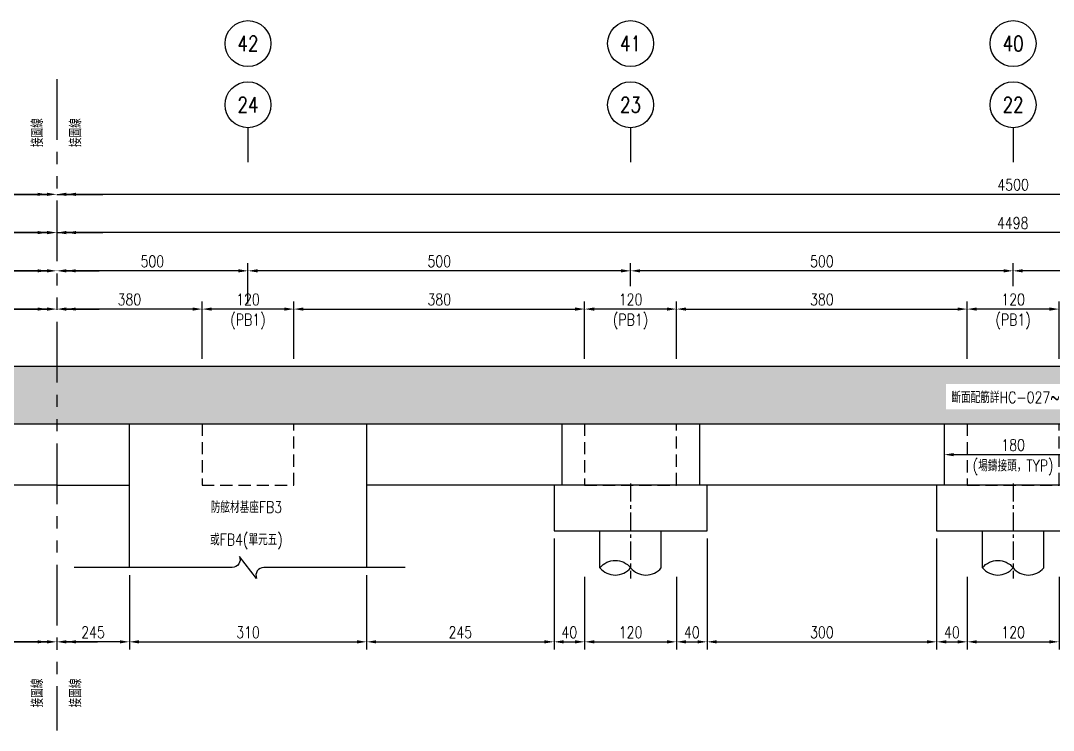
# Model space of a CAD drawing. Extents: x -791 to 13121, y -31587 to 2944.
# Drawn here: x 10227 to 11577, y -18135 to -17207 of the extents above; entities that cross this region are included whole.
import ezdxf
from ezdxf.enums import TextEntityAlignment as Align

# ---------------------------------------------------------------- set-up
doc = ezdxf.new("R2010")
doc.units = 0
doc.header["$LTSCALE"] = 0.05
for name, pattern in [('CENTER', [50.8, 31.75, -6.35, 6.35, -6.35]), ('DASHED', [19.05, 12.7, -6.35]), ('PHANTOM', [63.5, 31.75, -6.35, 6.35, -6.35, 6.35, -6.35])]:
    doc.linetypes.add(name, pattern=pattern)
doc.layers.get('Defpoints').update_dxf_attribs({"linetype": 'CONTINUOUS'})
for name, color, linetype in [('HB_0', 7, 'CONTINUOUS'), ('HB_DIM', 1, 'CONTINUOUS'), ('HB_SYMBOLS', 7, 'CONTINUOUS'), ('HB_TXT_CTEXT', 2, 'CONTINUOUS'), ('底圖', 7, 'CONTINUOUS')]:
    doc.layers.add(name, color=color, linetype=linetype)
doc.styles.get("Standard").update_dxf_attribs({"font": 'ROMANS.shx', "width": 0.8, "bigfont": 'lchinap.shx'})
doc.dimstyles.new('50cm', dxfattribs={"dimscale": 5, "dimtxt": 3, "dimasz": 2.5, "dimexe": 2, "dimexo": 2, "dimgap": 1, "dimtad": 1, "dimdsep": 46, "dimtxsty": 'Standard', "dimcen": 0, "dimclrt": 2, "dimadec": 0, "dimazin": 0, "dimtfac": 1, "dimtix": 1, "dimtmove": 2, "dimatfit": 3, "dimfxl": 0, "dimtolj": 1, "dimtzin": 0, "dimarcsym": 0})

# ---------------------------------------------------------------- blocks, each defined once
blk = doc.blocks.new('*D1717')
at = {"layer": 'Defpoints', "color": 0}
for p in [(690, 230), (310, 155), (690, 155)]:
    blk.add_point(p, dxfattribs=at)
at = {"layer": 'HB_DIM', "color": 0, "lineweight": -2}
for p, q in [((310, 165), (310, 240)), ((322.5, 230), (677.5, 230)), ((690, 165), (690, 240))]:
    blk.add_line(p, q, dxfattribs=at)
at = {"layer": 'HB_DIM', "color": 0}
for points in [[(322.5, 232.1), (322.5, 227.9), (310, 230)], [(677.5, 232.1), (677.5, 227.9), (690, 230)]]:
    blk.add_solid(points, dxfattribs=at)
at = {"layer": 'HB_DIM', "color": 2, "insert": (500, 242.5), "char_height": 15, "attachment_point": 5}
blk.add_mtext('\\A1;380', dxfattribs=at)
blk = doc.blocks.new('*D1718')
at = {"layer": 'Defpoints', "color": 0}
for p in [(1190, 230), (810, 155), (1190, 155)]:
    blk.add_point(p, dxfattribs=at)
at = {"layer": 'HB_DIM', "color": 0, "lineweight": -2}
for p, q in [((810, 165), (810, 240)), ((822.5, 230), (1177.5, 230)), ((1190, 165), (1190, 240))]:
    blk.add_line(p, q, dxfattribs=at)
at = {"layer": 'HB_DIM', "color": 0}
for points in [[(822.5, 232.1), (822.5, 227.9), (810, 230)], [(1177.5, 232.1), (1177.5, 227.9), (1190, 230)]]:
    blk.add_solid(points, dxfattribs=at)
at = {"layer": 'HB_DIM', "color": 2, "insert": (1000, 242.5), "char_height": 15, "attachment_point": 5}
blk.add_mtext('\\A1;380', dxfattribs=at)
blk = doc.blocks.new('預鑄樁帽2x2')
at = {"layer": 'HB_0'}
blk.add_lwpolyline([(-100, 0), (100, 0), (100, 60), (-100, 60)], close=True, dxfattribs=at)
blk = doc.blocks.new('gr_t')
at = {"layer": 'HB_SYMBOLS', "color": 4, "linetype": 'Continuous'}
blk.add_line((0, -6), (0, -15), dxfattribs=at)
blk.add_circle((0, 0), 6, dxfattribs=at)
at = {"layer": 'HB_SYMBOLS', "color": 4, "linetype": 'Continuous', "width": 0.8}
blk.add_attdef('A', text='', height=4.5, dxfattribs=at).set_placement((0, 0), align=Align.MIDDLE)
blk = doc.blocks.new('*D1680')
at = {"layer": 'Defpoints', "color": 0}
for p in [(850, -60), (1150, -60), (1150, -205)]:
    blk.add_point(p, dxfattribs=at)
at = {"layer": 'HB_DIM', "color": 0, "lineweight": -2}
for p, q in [((850, -70), (850, -215)), ((1150, -70), (1150, -215)), ((862.5, -205), (1137.5, -205))]:
    blk.add_line(p, q, dxfattribs=at)
at = {"layer": 'HB_DIM', "color": 0}
for points in [[(862.5, -202.9), (862.5, -207.1), (850, -205)], [(1137.5, -202.9), (1137.5, -207.1), (1150, -205)]]:
    blk.add_solid(points, dxfattribs=at)
at = {"layer": 'HB_DIM', "color": 2, "insert": (1000, -192.5), "char_height": 15, "attachment_point": 5}
blk.add_mtext('\\A1;300', dxfattribs=at)
blk = doc.blocks.new('*D1681')
at = {"layer": 'Defpoints', "color": 0}
for p in [(95, -157.8), (405, -157.8), (405, -205)]:
    blk.add_point(p, dxfattribs=at)
at = {"layer": 'HB_DIM', "color": 0, "lineweight": -2}
for p, q in [((95, -167.8), (95, -215)), ((405, -167.8), (405, -215)), ((107.5, -205), (392.5, -205))]:
    blk.add_line(p, q, dxfattribs=at)
at = {"layer": 'HB_DIM', "color": 0}
for points in [[(107.5, -202.9), (107.5, -207.1), (95, -205)], [(392.5, -202.9), (392.5, -207.1), (405, -205)]]:
    blk.add_solid(points, dxfattribs=at)
at = {"layer": 'HB_DIM', "color": 2, "insert": (250, -192.5), "char_height": 15, "attachment_point": 5}
blk.add_mtext('\\A1;310', dxfattribs=at)
blk = doc.blocks.new('*D1682')
at = {"layer": 'Defpoints', "color": 0}
for p in [(650, -60), (405, -107.8), (650, -205)]:
    blk.add_point(p, dxfattribs=at)
at = {"layer": 'HB_DIM', "color": 0, "lineweight": -2}
for p, q in [((650, -70), (650, -215)), ((405, -117.8), (405, -215)), ((417.5, -205), (637.5, -205))]:
    blk.add_line(p, q, dxfattribs=at)
at = {"layer": 'HB_DIM', "color": 0}
for points in [[(417.5, -202.9), (417.5, -207.1), (405, -205)], [(637.5, -202.9), (637.5, -207.1), (650, -205)]]:
    blk.add_solid(points, dxfattribs=at)
at = {"layer": 'HB_DIM', "color": 2, "insert": (527.5, -192.5), "char_height": 15, "attachment_point": 5}
blk.add_mtext('\\A1;245', dxfattribs=at)
blk = doc.blocks.new('*D1689')
at = {"layer": 'Defpoints', "color": 0}
for p in [(0, 230), (0, 230), (190, 155)]:
    blk.add_point(p, dxfattribs=at)
at = {"layer": 'HB_DIM', "color": 0, "lineweight": -2}
for p, q in [((177.5, 230), (12.5, 230)), ((190, 165), (190, 240))]:
    blk.add_line(p, q, dxfattribs=at)
at = {"layer": 'HB_DIM', "color": 0}
for points in [[(12.5, 232.1), (12.5, 227.9), (0, 230)], [(177.5, 232.1), (177.5, 227.9), (190, 230)]]:
    blk.add_solid(points, dxfattribs=at)
at = {"layer": 'HB_DIM', "color": 2, "insert": (95, 242.5), "char_height": 15, "attachment_point": 5}
blk.add_mtext('\\A1;380', dxfattribs=at)
blk = doc.blocks.new('*D1690')
at = {"layer": 'Defpoints', "color": 0}
for p in [(95, -107.8), (0, -205), (0, -205)]:
    blk.add_point(p, dxfattribs=at)
at = {"layer": 'HB_DIM', "color": 0, "lineweight": -2}
for p, q in [((95, -117.8), (95, -215)), ((82.5, -205), (12.5, -205))]:
    blk.add_line(p, q, dxfattribs=at)
at = {"layer": 'HB_DIM', "color": 0}
for points in [[(12.5, -202.9), (12.5, -207.1), (0, -205)], [(82.5, -202.9), (82.5, -207.1), (95, -205)]]:
    blk.add_solid(points, dxfattribs=at)
at = {"layer": 'HB_DIM', "color": 2, "insert": (47.5, -192.5), "char_height": 15, "attachment_point": 5}
blk.add_mtext('\\A1;245', dxfattribs=at)
blk = doc.blocks.new('*D1691')
at = {"layer": 'Defpoints', "color": 0}
for p in [(0, 380), (0, 380), (2500, 330.1)]:
    blk.add_point(p, dxfattribs=at)
at = {"layer": 'HB_DIM', "color": 0, "lineweight": -2}
for p, q in [((2487.5, 380), (12.5, 380)), ((2500, 340.1), (2500, 390))]:
    blk.add_line(p, q, dxfattribs=at)
at = {"layer": 'HB_DIM', "color": 0}
for points in [[(12.5, 382.1), (12.5, 377.9), (0, 380)], [(2487.5, 382.1), (2487.5, 377.9), (2500, 380)]]:
    blk.add_solid(points, dxfattribs=at)
at = {"layer": 'HB_DIM', "color": 2, "insert": (1250, 392.5), "char_height": 15, "attachment_point": 5}
blk.add_mtext('\\A1;4500', dxfattribs=at)
blk = doc.blocks.new('*D1692')
at = {"layer": 'Defpoints', "color": 0}
for p in [(0, 330), (0, 330), (2499, 280.1)]:
    blk.add_point(p, dxfattribs=at)
at = {"layer": 'HB_DIM', "color": 0, "lineweight": -2}
for p, q in [((2499, 290.1), (2499, 340)), ((2486.5, 330), (12.5, 330))]:
    blk.add_line(p, q, dxfattribs=at)
at = {"layer": 'HB_DIM', "color": 0}
for points in [[(12.5, 332.1), (12.5, 327.9), (0, 330)], [(2486.5, 332.1), (2486.5, 327.9), (2499, 330)]]:
    blk.add_solid(points, dxfattribs=at)
at = {"layer": 'HB_DIM', "color": 2, "insert": (1249.5, 342.5), "char_height": 15, "attachment_point": 5}
blk.add_mtext('\\A1;4498', dxfattribs=at)
blk = doc.blocks.new('*D1696')
at = {"layer": 'Defpoints', "color": 0}
for p in [(1160, 80), (1340, 80), (1340, 39.7)]:
    blk.add_point(p, dxfattribs=at)
at = {"layer": 'HB_DIM', "color": 0, "lineweight": -2}
for p, q in [((1160, 70), (1160, 29.7)), ((1340, 70), (1340, 29.7)), ((1172.5, 39.7), (1327.5, 39.7))]:
    blk.add_line(p, q, dxfattribs=at)
at = {"layer": 'HB_DIM', "color": 0}
for points in [[(1172.5, 41.8), (1172.5, 37.6), (1160, 39.7)], [(1327.5, 41.8), (1327.5, 37.6), (1340, 39.7)]]:
    blk.add_solid(points, dxfattribs=at)
at = {"layer": 'HB_DIM', "color": 2, "char_height": 15, "attachment_point": 5}
for s, insert in [('\\A1;180', (1250, 52.2)), ('\\A1;(場鑄接頭，TYP)', (1250, 22.8))]:
    blk.add_mtext(s, dxfattribs=dict(at, insert=insert))
blk = doc.blocks.new('*D1697')
at = {"layer": 'Defpoints', "color": 0}
for p in [(250, 280), (250, 250), (750, 250)]:
    blk.add_point(p, dxfattribs=at)
at = {"layer": 'HB_DIM', "color": 0, "lineweight": -2}
for p, q in [((250, 260), (250, 290)), ((750, 260), (750, 290)), ((737.5, 280), (262.5, 280))]:
    blk.add_line(p, q, dxfattribs=at)
at = {"layer": 'HB_DIM', "color": 0}
for points in [[(262.5, 282.1), (262.5, 277.9), (250, 280)], [(737.5, 282.1), (737.5, 277.9), (750, 280)]]:
    blk.add_solid(points, dxfattribs=at)
at = {"layer": 'HB_DIM', "color": 2, "insert": (500, 292.5), "char_height": 15, "attachment_point": 5}
blk.add_mtext('\\A1;500', dxfattribs=at)
blk = doc.blocks.new('*D1700')
at = {"layer": 'Defpoints', "color": 0}
for p in [(1250, 280), (1250, 250), (1750, 250)]:
    blk.add_point(p, dxfattribs=at)
at = {"layer": 'HB_DIM', "color": 0, "lineweight": -2}
for p, q in [((1250, 260), (1250, 290)), ((1750, 260), (1750, 290)), ((1737.5, 280), (1262.5, 280))]:
    blk.add_line(p, q, dxfattribs=at)
at = {"layer": 'HB_DIM', "color": 0}
for points in [[(1262.5, 282.1), (1262.5, 277.9), (1250, 280)], [(1737.5, 282.1), (1737.5, 277.9), (1750, 280)]]:
    blk.add_solid(points, dxfattribs=at)
at = {"layer": 'HB_DIM', "color": 2, "insert": (1500, 292.5), "char_height": 15, "attachment_point": 5}
blk.add_mtext('\\A1;500', dxfattribs=at)
blk = doc.blocks.new('*D1701')
at = {"layer": 'Defpoints', "color": 0}
for p in [(750, 280), (750, 250), (1250, 250)]:
    blk.add_point(p, dxfattribs=at)
at = {"layer": 'HB_DIM', "color": 0, "lineweight": -2}
for p, q in [((750, 260), (750, 290)), ((1250, 260), (1250, 290)), ((1237.5, 280), (762.5, 280))]:
    blk.add_line(p, q, dxfattribs=at)
at = {"layer": 'HB_DIM', "color": 0}
for points in [[(762.5, 282.1), (762.5, 277.9), (750, 280)], [(1237.5, 282.1), (1237.5, 277.9), (1250, 280)]]:
    blk.add_solid(points, dxfattribs=at)
at = {"layer": 'HB_DIM', "color": 2, "insert": (1000, 292.5), "char_height": 15, "attachment_point": 5}
blk.add_mtext('\\A1;500', dxfattribs=at)
blk = doc.blocks.new('*D1702')
at = {"layer": 'Defpoints', "color": 0}
for p in [(0, 280), (0, 280), (250, 227.5)]:
    blk.add_point(p, dxfattribs=at)
at = {"layer": 'HB_DIM', "color": 0, "lineweight": -2}
for p, q in [((250, 237.5), (250, 290)), ((237.5, 280), (12.5, 280))]:
    blk.add_line(p, q, dxfattribs=at)
at = {"layer": 'HB_DIM', "color": 0}
for points in [[(12.5, 282.1), (12.5, 277.9), (0, 280)], [(237.5, 282.1), (237.5, 277.9), (250, 280)]]:
    blk.add_solid(points, dxfattribs=at)
at = {"layer": 'HB_DIM', "color": 2, "insert": (125, 292.5), "char_height": 15, "attachment_point": 5}
blk.add_mtext('\\A1;500', dxfattribs=at)
blk = doc.blocks.new('80cm直樁')
at = {"layer": 'HB_0', "linetype": 'Continuous'}
for p, q in [((-40, -48.1), (-40, 0)), ((40, -48.1), (40, 0))]:
    blk.add_line(p, q, dxfattribs=at)
for points in [[(-40, -48.1, -0.48), (0, -48.1, 0.48), (40, -48.1, 0.48)], [(-40, -48.1, 0.48), (0, -48.1, 0.48)]]:
    blk.add_lwpolyline(points, format="xyb", dxfattribs=at)
at = {"layer": 'HB_DIM', "color": 1, "linetype": 'CENTER', "ltscale": 15}
blk.add_line((0, 62.2), (0, -62.2), dxfattribs=at)
blk = doc.blocks.new('gr_t2')
at = {"layer": 'HB_SYMBOLS', "color": 4, "linetype": 'Continuous'}
blk.add_circle((714.5, -11241), 30, dxfattribs=at)
at = {"layer": 'HB_SYMBOLS', "color": 4, "linetype": 'Continuous', "width": 0.8}
blk.add_attdef('A', text='', height=22.5, dxfattribs=at).set_placement((714.5, -11241), align=Align.MIDDLE)
blk = doc.blocks.new('*D1703')
at = {"layer": 'Defpoints', "color": 0}
for p in [(190, 230), (190, 155), (310, 155)]:
    blk.add_point(p, dxfattribs=at)
at = {"layer": 'HB_DIM', "color": 0, "lineweight": -2}
for p, q in [((190, 165), (190, 240)), ((297.5, 230), (202.5, 230)), ((310, 165), (310, 240))]:
    blk.add_line(p, q, dxfattribs=at)
at = {"layer": 'HB_DIM', "color": 0}
for points in [[(202.5, 232.1), (202.5, 227.9), (190, 230)], [(297.5, 232.1), (297.5, 227.9), (310, 230)]]:
    blk.add_solid(points, dxfattribs=at)
at = {"layer": 'HB_DIM', "color": 2, "char_height": 15, "attachment_point": 5}
for s, insert in [('\\A1;120', (250, 242.5)), ('\\A1;(PB1)', (250, 213.6))]:
    blk.add_mtext(s, dxfattribs=dict(at, insert=insert))
blk = doc.blocks.new('*D1704')
at = {"layer": 'Defpoints', "color": 0}
for p in [(690, 230), (690, 155), (810, 155)]:
    blk.add_point(p, dxfattribs=at)
at = {"layer": 'HB_DIM', "color": 0, "lineweight": -2}
for p, q in [((690, 165), (690, 240)), ((797.5, 230), (702.5, 230)), ((810, 165), (810, 240))]:
    blk.add_line(p, q, dxfattribs=at)
at = {"layer": 'HB_DIM', "color": 0}
for points in [[(702.5, 232.1), (702.5, 227.9), (690, 230)], [(797.5, 232.1), (797.5, 227.9), (810, 230)]]:
    blk.add_solid(points, dxfattribs=at)
at = {"layer": 'HB_DIM', "color": 2, "char_height": 15, "attachment_point": 5}
for s, insert in [('\\A1;120', (750, 242.5)), ('\\A1;(PB1)', (750, 213.6))]:
    blk.add_mtext(s, dxfattribs=dict(at, insert=insert))
blk = doc.blocks.new('*D1705')
at = {"layer": 'Defpoints', "color": 0}
for p in [(1190, 230), (1190, 155), (1310, 155)]:
    blk.add_point(p, dxfattribs=at)
at = {"layer": 'HB_DIM', "color": 0, "lineweight": -2}
for p, q in [((1190, 165), (1190, 240)), ((1297.5, 230), (1202.5, 230)), ((1310, 165), (1310, 240))]:
    blk.add_line(p, q, dxfattribs=at)
at = {"layer": 'HB_DIM', "color": 0}
for points in [[(1202.5, 232.1), (1202.5, 227.9), (1190, 230)], [(1297.5, 232.1), (1297.5, 227.9), (1310, 230)]]:
    blk.add_solid(points, dxfattribs=at)
at = {"layer": 'HB_DIM', "color": 2, "char_height": 15, "attachment_point": 5}
for s, insert in [('\\A1;120', (1250, 242.5)), ('\\A1;(PB1)', (1250, 213.6))]:
    blk.add_mtext(s, dxfattribs=dict(at, insert=insert))
blk = doc.blocks.new('*D1708')
at = {"layer": 'Defpoints', "color": 0}
for p in [(650, -60), (690, -110), (690, -205)]:
    blk.add_point(p, dxfattribs=at)
at = {"layer": 'HB_DIM', "color": 0, "lineweight": -2}
for p, q in [((650, -70), (650, -215)), ((690, -120), (690, -215)), ((662.5, -205), (677.5, -205))]:
    blk.add_line(p, q, dxfattribs=at)
at = {"layer": 'HB_DIM', "color": 0}
for points in [[(662.5, -202.9), (662.5, -207.1), (650, -205)], [(677.5, -202.9), (677.5, -207.1), (690, -205)]]:
    blk.add_solid(points, dxfattribs=at)
at = {"layer": 'HB_DIM', "color": 2, "insert": (670, -192.5), "char_height": 15, "attachment_point": 5}
blk.add_mtext('\\A1;40', dxfattribs=at)
blk = doc.blocks.new('*D1709')
at = {"layer": 'Defpoints', "color": 0}
for p in [(690, -110), (810, -110), (810, -205)]:
    blk.add_point(p, dxfattribs=at)
at = {"layer": 'HB_DIM', "color": 0, "lineweight": -2}
for p, q in [((690, -120), (690, -215)), ((810, -120), (810, -215)), ((702.5, -205), (797.5, -205))]:
    blk.add_line(p, q, dxfattribs=at)
at = {"layer": 'HB_DIM', "color": 0}
for points in [[(702.5, -202.9), (702.5, -207.1), (690, -205)], [(797.5, -202.9), (797.5, -207.1), (810, -205)]]:
    blk.add_solid(points, dxfattribs=at)
at = {"layer": 'HB_DIM', "color": 2, "insert": (750, -192.5), "char_height": 15, "attachment_point": 5}
blk.add_mtext('\\A1;120', dxfattribs=at)
blk = doc.blocks.new('*D1710')
at = {"layer": 'Defpoints', "color": 0}
for p in [(850, -60), (810, -110), (850, -205)]:
    blk.add_point(p, dxfattribs=at)
at = {"layer": 'HB_DIM', "color": 0, "lineweight": -2}
for p, q in [((850, -70), (850, -215)), ((810, -120), (810, -215)), ((822.5, -205), (837.5, -205))]:
    blk.add_line(p, q, dxfattribs=at)
at = {"layer": 'HB_DIM', "color": 0}
for points in [[(822.5, -202.9), (822.5, -207.1), (810, -205)], [(837.5, -202.9), (837.5, -207.1), (850, -205)]]:
    blk.add_solid(points, dxfattribs=at)
at = {"layer": 'HB_DIM', "color": 2, "insert": (830, -192.5), "char_height": 15, "attachment_point": 5}
blk.add_mtext('\\A1;40', dxfattribs=at)
blk = doc.blocks.new('*D1711')
at = {"layer": 'Defpoints', "color": 0}
for p in [(1150, -60), (1190, -110), (1190, -205)]:
    blk.add_point(p, dxfattribs=at)
at = {"layer": 'HB_DIM', "color": 0, "lineweight": -2}
for p, q in [((1150, -70), (1150, -215)), ((1190, -120), (1190, -215)), ((1162.5, -205), (1177.5, -205))]:
    blk.add_line(p, q, dxfattribs=at)
at = {"layer": 'HB_DIM', "color": 0}
for points in [[(1162.5, -202.9), (1162.5, -207.1), (1150, -205)], [(1177.5, -202.9), (1177.5, -207.1), (1190, -205)]]:
    blk.add_solid(points, dxfattribs=at)
at = {"layer": 'HB_DIM', "color": 2, "insert": (1170, -192.5), "char_height": 15, "attachment_point": 5}
blk.add_mtext('\\A1;40', dxfattribs=at)
blk = doc.blocks.new('*D1712')
at = {"layer": 'Defpoints', "color": 0}
for p in [(1190, -110), (1310, -110), (1310, -205)]:
    blk.add_point(p, dxfattribs=at)
at = {"layer": 'HB_DIM', "color": 0, "lineweight": -2}
for p, q in [((1190, -120), (1190, -215)), ((1310, -120), (1310, -215)), ((1202.5, -205), (1297.5, -205))]:
    blk.add_line(p, q, dxfattribs=at)
at = {"layer": 'HB_DIM', "color": 0}
for points in [[(1202.5, -202.9), (1202.5, -207.1), (1190, -205)], [(1297.5, -202.9), (1297.5, -207.1), (1310, -205)]]:
    blk.add_solid(points, dxfattribs=at)
at = {"layer": 'HB_DIM', "color": 2, "insert": (1250, -192.5), "char_height": 15, "attachment_point": 5}
blk.add_mtext('\\A1;120', dxfattribs=at)
blk = doc.blocks.new('*D1742')
at = {"layer": 'Defpoints', "color": 0}
for p in [(0, 330), (-1999, 155), (0, 155)]:
    blk.add_point(p, dxfattribs=at)
at = {"layer": 'HB_DIM', "color": 0, "lineweight": -2}
for p, q in [((-1999, 165), (-1999, 340)), ((-1986.5, 330), (-12.5, 330))]:
    blk.add_line(p, q, dxfattribs=at)
at = {"layer": 'HB_DIM', "color": 0}
for points in [[(-1986.5, 332.1), (-1986.5, 327.9), (-1999, 330)], [(-12.5, 332.1), (-12.5, 327.9), (0, 330)]]:
    blk.add_solid(points, dxfattribs=at)
at = {"layer": 'HB_DIM', "color": 2, "insert": (-770, 342.5), "char_height": 15, "attachment_point": 5}
blk.add_mtext('\\A1;4498', dxfattribs=at)
blk = doc.blocks.new('*D1743')
at = {"layer": 'Defpoints', "color": 0}
for p in [(0, 380), (-2000, 155), (0, 155)]:
    blk.add_point(p, dxfattribs=at)
at = {"layer": 'HB_DIM', "color": 0, "lineweight": -2}
for p, q in [((-2000, 165), (-2000, 390)), ((-1987.5, 380), (-12.5, 380))]:
    blk.add_line(p, q, dxfattribs=at)
at = {"layer": 'HB_DIM', "color": 0}
for points in [[(-1987.5, 382.1), (-1987.5, 377.9), (-2000, 380)], [(-12.5, 382.1), (-12.5, 377.9), (0, 380)]]:
    blk.add_solid(points, dxfattribs=at)
at = {"layer": 'HB_DIM', "color": 2, "insert": (-769.5, 392.5), "char_height": 15, "attachment_point": 5}
blk.add_mtext('\\A1;4500', dxfattribs=at)
blk = doc.blocks.new('*D1751')
at = {"layer": 'Defpoints', "color": 0}
for p in [(0, 230), (0, 230), (-190, 155)]:
    blk.add_point(p, dxfattribs=at)
at = {"layer": 'HB_DIM', "color": 0, "lineweight": -2}
for p, q in [((-190, 165), (-190, 240)), ((-177.5, 230), (-12.5, 230))]:
    blk.add_line(p, q, dxfattribs=at)
at = {"layer": 'HB_DIM', "color": 0}
for points in [[(-177.5, 232.1), (-177.5, 227.9), (-190, 230)], [(-12.5, 232.1), (-12.5, 227.9), (0, 230)]]:
    blk.add_solid(points, dxfattribs=at)
at = {"layer": 'HB_DIM', "color": 2, "insert": (-95, 242.5), "char_height": 15, "attachment_point": 5}
blk.add_mtext('\\A1;380', dxfattribs=at)
blk = doc.blocks.new('*D1752')
at = {"layer": 'Defpoints', "color": 0}
for p in [(-150, -110), (0, -205), (0, -205)]:
    blk.add_point(p, dxfattribs=at)
at = {"layer": 'HB_DIM', "color": 0, "lineweight": -2}
for p, q in [((-150, -120), (-150, -215)), ((-137.5, -205), (-12.5, -205))]:
    blk.add_line(p, q, dxfattribs=at)
at = {"layer": 'HB_DIM', "color": 0}
for points in [[(-137.5, -202.9), (-137.5, -207.1), (-150, -205)], [(-12.5, -202.9), (-12.5, -207.1), (0, -205)]]:
    blk.add_solid(points, dxfattribs=at)
at = {"layer": 'HB_DIM', "color": 2, "insert": (-75, -192.5), "char_height": 15, "attachment_point": 5}
blk.add_mtext('\\A1;245', dxfattribs=at)
blk = doc.blocks.new('*D1731')
at = {"layer": 'Defpoints', "color": 0}
for p in [(0, 280), (0, 280), (-250, 250)]:
    blk.add_point(p, dxfattribs=at)
at = {"layer": 'HB_DIM', "color": 0, "lineweight": -2}
for p, q in [((-250, 260), (-250, 290)), ((-237.5, 280), (-12.5, 280))]:
    blk.add_line(p, q, dxfattribs=at)
at = {"layer": 'HB_DIM', "color": 0}
for points in [[(-237.5, 282.1), (-237.5, 277.9), (-250, 280)], [(-12.5, 282.1), (-12.5, 277.9), (0, 280)]]:
    blk.add_solid(points, dxfattribs=at)
at = {"layer": 'HB_DIM', "color": 2, "insert": (-125, 292.5), "char_height": 15, "attachment_point": 5}
blk.add_mtext('\\A1;500', dxfattribs=at)
blk = doc.blocks.new('斷面圖L右')
at = {"layer": 'HB_TXT_CTEXT'}
h = blk.add_hatch(dxfattribs=at)
h.set_pattern_fill('AR-CONC', color=1, scale=0.3)
h.set_pattern_definition([(50, (-214.327, 18463.243), (54.6554, -4.78173), [5.715, -62.865]), (355, (-214.327, 18463.243), (-10.57303, 57.31705), [4.572, -50.29218]), (100.45144, (-209.77, 18462.845), (44.08237, 52.53533), [4.857, -53.42707]), (46.1842, (-214.327, 18478.483), (81.32371, -12.6127), [8.5725, -94.2975]), (96.63556, (-207.55, 18477.43), (71.22124, 74.22784), [7.2855, -80.1407]), (351.18415, (-214.33, 18478.48), (71.22124, 74.22784), [6.858, -75.43792]), (21, (-206.707, 18474.673), (45.48432, -30.67956), [5.715, -62.865]), (326, (-206.707, 18474.673), (18.54061, 55.25639), [4.572, -50.292]), (71.45144, (-202.916, 18472.117), (64.02493, 24.57683), [4.857, -53.42698]), (37.5, (-214.327, 18463.243), (0.92658, 25.366512), [0, -49.6824, 0, -51.054, 0, -50.4825]), (7.5, (-214.327, 18463.243), (20.0459, 30.054172), [0, -29.1084, 0, -48.5394, 0, -19.2405]), (327.5, (-231.32, 18463.243), (40.677179, -1.718623), [0, -19.05, 0, -59.436, 0, -78.867]), (317.5, (-238.94, 18463.243), (44.438754, 7.62795), [0, -24.765, 0, -39.4716, 0, -56.007])])
h.paths.add_polyline_path([(1162.14, 98.962), (1162.14, 131.863), (1341.532, 131.863), (1341.532, 98.962)], flags=16)
h.paths.add_polyline_path([(2499, 155), (0, 155), (0, 80), (2499, 80)])
at = {"layer": 'HB_0'}
for p, q in [((660, 80), (660, 0)), ((840, 80), (840, 0)), ((1160, 80), (1160, 0))]:
    blk.add_line(p, q, dxfattribs=at)
at = {"layer": 'HB_0', "color": 4}
blk.add_lwpolyline([(0, 80), (2499, 80), (2499, 155), (0, 155)], dxfattribs=at)
at = {"layer": 'HB_0'}
for points in [[(95, -107.778), (95, 80)], [(405, 80), (405, -107.778)], [(0, 0), (95, 0)], [(1595, 0), (1000, 0), (405, 0)]]:
    blk.add_lwpolyline(points, dxfattribs=at)
at = {"layer": 'HB_0', "color": 252, "linetype": 'DASHED', "ltscale": 25}
for points in [[(190, 80), (190, 0), (310, 0), (310, 80)], [(690, 80), (690, 0), (810, 0), (810, 80)], [(1190, 80), (1190, 0), (1310, 0), (1310, 80)]]:
    blk.add_lwpolyline(points, dxfattribs=at)
at = {"layer": 'HB_DIM', "color": 4, "linetype": 'PHANTOM', "ltscale": 50}
blk.add_line((0, 530.713), (0, -320.713), dxfattribs=at)
at = {"layer": 'HB_DIM', "linetype": 'Continuous'}
blk.add_lwpolyline([(455.462, -107.778), (270.834, -107.778, 0.52947275), (261.114, -122.08), (238.886, -93.476, -0.53281519), (229.166, -107.778), (23.021, -107.778)], format="xyb", dxfattribs=at)
at = {"layer": 'HB_0', "color": 3}
ref = blk.add_blockref('gr_t2', (-464.545, 11818.059), dxfattribs=at)
ref.add_attrib('A', '42', dxfattribs={"layer": 'HB_SYMBOLS', "color": 4, "linetype": 'Continuous', "height": 20, "width": 0.8}).set_placement((250, 577.059), align=Align.MIDDLE)
ref = blk.add_blockref('gr_t2', (35.455, 11818.059), dxfattribs=at)
ref.add_attrib('A', '41', dxfattribs={"layer": 'HB_SYMBOLS', "color": 4, "linetype": 'Continuous', "height": 20, "width": 0.8}).set_placement((750, 577.059), align=Align.MIDDLE)
ref = blk.add_blockref('gr_t2', (535.455, 11818.059), dxfattribs=at)
ref.add_attrib('A', '40', dxfattribs={"layer": 'HB_SYMBOLS', "color": 4, "linetype": 'Continuous', "height": 20, "width": 0.8}).set_placement((1250, 577.059), align=Align.MIDDLE)
at = {"layer": 'HB_0'}
for name, p in [('預鑄樁帽2x2', (750, -60)), ('80cm直樁', (750, -60)), ('預鑄樁帽2x2', (1250, -60)), ('80cm直樁', (1250, -60))]:
    blk.add_blockref(name, p, dxfattribs=at)
at = {"layer": '底圖'}
ref = blk.add_blockref('gr_t', (250, 497.059), dxfattribs=dict(at, xscale=5, yscale=5, zscale=5))
ref.add_attrib('A', '24', dxfattribs={"layer": 'HB_SYMBOLS', "color": 4, "linetype": 'Continuous', "height": 20, "width": 0.8}).set_placement((250, 497.059), align=Align.MIDDLE)
ref = blk.add_blockref('gr_t', (750, 497.059), dxfattribs=dict(at, xscale=5, yscale=5, zscale=5))
ref.add_attrib('A', '23', dxfattribs={"layer": 'HB_SYMBOLS', "color": 4, "linetype": 'Continuous', "height": 20, "width": 0.8}).set_placement((750, 497.059), align=Align.MIDDLE)
ref = blk.add_blockref('gr_t', (1250, 497.059), dxfattribs=dict(at, xscale=5, yscale=5, zscale=5))
ref.add_attrib('A', '22', dxfattribs={"layer": 'HB_SYMBOLS', "color": 4, "linetype": 'Continuous', "height": 20, "width": 0.8}).set_placement((1250, 497.059), align=Align.MIDDLE)
at = {"layer": 'HB_0', "color": 2, "linetype": 'Continuous', "width": 0.8}
blk.add_text('斷面配筋詳HC-027~HC-028', height=15, dxfattribs=at).set_placement((1169.184, 114.537), align=Align.MIDDLE_LEFT)
for s, p in [('防舷材基座FB3', (247.96, -28.093)), ('或FB4(單元五)', (247.96, -72.417))]:
    blk.add_text(s, height=15, dxfattribs=at).set_placement(p, align=Align.MIDDLE)
at = {"layer": 'HB_TXT_CTEXT', "linetype": 'Continuous', "width": 0.8}
for p in [(23.811, 460.648, 0), (23.811, -271.908, 0)]:
    blk.add_text('接圖線', height=15, rotation=90, dxfattribs=at).set_placement(p, align=Align.MIDDLE)
at = {"layer": 'HB_DIM'}
for base, p1, p2, text, picture, middle in [((0, 380), (2500, 330.108), (0, 380), '4500', '*D1691', (1250, 392.5)), ((0, 330), (2499, 280.108), (0, 330), '4498', '*D1692', (1249.5, 342.5)), ((1340, 39.693), (1160, 80), (1340, 80), '<>\\X(場鑄接頭，TYP)', '*D1696', (1250, 39.693))]:
    dim = blk.add_linear_dim(base=base, p1=p1, p2=p2, text=text, dimstyle='50cm', dxfattribs=at)
    dim.commit()
    dim.dimension.update_dxf_attribs({"geometry": picture, "text_midpoint": middle})
for base, p1, p2, text, picture, middle in [((0, 280), (250, 227.5), (0, 280), '500', '*D1702', (125, 292.5)), ((0, 230), (190, 155), (0, 230), '380', '*D1689', (95, 242.5)), ((190, 230), (310, 155), (190, 155), '<>\\X(PB1)', '*D1703', (250, 230)), ((690, 230), (810, 155), (690, 155), '<>\\X(PB1)', '*D1704', (750, 230)), ((1190, 230), (1310, 155), (1190, 155), '<>\\X(PB1)', '*D1705', (1250, 230))]:
    dim = blk.add_linear_dim(base=base, p1=p1, p2=p2, angle=180, text=text, dimstyle='50cm', dxfattribs=at)
    dim.commit()
    dim.dimension.update_dxf_attribs({"geometry": picture, "text_midpoint": middle})
for base, p1, p2, picture, middle in [((250, 280), (750, 250), (250, 250), '*D1697', (500, 292.5)), ((750, 280), (1250, 250), (750, 250), '*D1701', (1000, 292.5)), ((1250, 280), (1750, 250), (1250, 250), '*D1700', (1500, 292.5)), ((690, 230), (310, 155), (690, 155), '*D1717', (500, 242.5)), ((1190, 230), (810, 155), (1190, 155), '*D1718', (1000, 242.5)), ((650, -205), (405, -107.778), (650, -60), '*D1682', (527.5, -192.5)), ((690, -205), (650, -60), (690, -110), '*D1708', (670, -192.5)), ((850, -205), (810, -110), (850, -60), '*D1710', (830, -192.5)), ((1150, -205), (850, -60), (1150, -60), '*D1680', (1000, -192.5)), ((1190, -205), (1150, -60), (1190, -110), '*D1711', (1170, -192.5)), ((810, -205), (690, -110), (810, -110), '*D1709', (750, -192.5)), ((1310, -205), (1190, -110), (1310, -110), '*D1712', (1250, -192.5)), ((405, -205), (95, -157.778), (405, -157.778), '*D1681', (250, -192.5))]:
    dim = blk.add_linear_dim(base=base, p1=p1, p2=p2, dimstyle='50cm', dxfattribs=at)
    dim.commit()
    dim.dimension.update_dxf_attribs({"geometry": picture, "text_midpoint": middle})
dim = blk.add_linear_dim(base=(0, -205), p1=(95, -107.778), p2=(0, -205), text='245', dimstyle='50cm', override={"dimse2": 1}, dxfattribs=at)
dim.commit()
dim.dimension.update_dxf_attribs({"geometry": '*D1690', "text_midpoint": (47.5, -192.5)})
for points in [[(0, 380), (47.509, 380)], [(12.555, 380), (60.064, 380)], [(0, 330), (47.509, 330)], [(12.555, 330), (60.064, 330)], [(12.439, 280), (55.445, 280)], [(12.486, 230), (55.491, 230)], [(12.5, -205), (53.208, -205)]]:
    blk.add_leader(points, dimstyle='50cm', override={"dimse2": 1}, dxfattribs=at)
blk = doc.blocks.new('斷面圖L左')
at = {"layer": 'HB_TXT_CTEXT'}
h = blk.add_hatch(dxfattribs=at)
h.set_pattern_fill('AR-CONC', color=1, scale=0.3)
h.set_pattern_definition([(50, (-2564.545, 17481.874), (54.6554, -4.78173), [5.715, -62.865]), (355, (-2564.545, 17481.874), (-10.57303, 57.31705), [4.572, -50.29218]), (100.45144, (-2559.99, 17481.476), (44.08237, 52.53533), [4.857, -53.42707]), (46.1842, (-2564.545, 17497.114), (81.3237, -12.6127), [8.5725, -94.2975]), (96.63556, (-2557.77, 17496.06), (71.22124, 74.22784), [7.2855, -80.1407]), (351.18415, (-2564.545, 17497.114), (71.22124, 74.22784), [6.858, -75.4379]), (21, (-2556.925, 17493.304), (45.48432, -30.67956), [5.715, -62.865]), (326, (-2556.925, 17493.304), (18.5406, 55.25639), [4.572, -50.292]), (71.45144, (-2553.134, 17490.75), (64.02493, 24.57683), [4.857, -53.42698]), (37.5, (-2564.545, 17481.874), (0.92658, 25.366512), [0, -49.6824, 0, -51.054, 0, -50.4825]), (7.5, (-2564.545, 17481.874), (20.0459, 30.054172), [0, -29.1084, 0, -48.5394, 0, -19.2405]), (327.5, (-2581.537, 17481.874), (40.677179, -1.718623), [0, -19.05, 0, -59.436, 0, -78.867]), (317.5, (-2589.157, 17481.874), (44.438754, 7.62795), [0, -24.765, 0, -39.4716, 0, -56.007])])
h.paths.add_polyline_path([(-1088.244, 103.243), (-1088.244, 135.686), (-909.146, 135.686), (-909.146, 103.243)], flags=16)
h.paths.add_polyline_path([(0, 155), (-1999, 155), (-1999, 80), (0, 80)])
at = {"layer": 'HB_0', "color": 4}
blk.add_lwpolyline([(0, 155), (-1999, 155), (-1999, 80), (0, 80)], dxfattribs=at)
at = {"layer": 'HB_0'}
blk.add_lwpolyline([(0, 0), (-1095, 0)], dxfattribs=at)
at = {"layer": 'HB_DIM', "color": 4, "linetype": 'PHANTOM', "ltscale": 50}
blk.add_line((0, 530.713), (0, -320.713), dxfattribs=at)
at = {"layer": 'HB_TXT_CTEXT', "linetype": 'Continuous', "width": 0.8}
for p in [(-26.189, 460.648, 0), (-26.189, -271.908, 0)]:
    blk.add_text('接圖線', height=15, rotation=90, dxfattribs=at).set_placement(p, align=Align.MIDDLE)
at = {"layer": 'HB_DIM'}
for base, p1, text, picture, middle in [((0, 380), (-2000, 155), '4500', '*D1743', (-769.52, 392.5)), ((0, 330), (-1999, 155), '4498', '*D1742', (-770.02, 342.5))]:
    dim = blk.add_linear_dim(base=base, p1=p1, p2=(0, 155), text=text, dimstyle='50cm', override={"dimse2": 1}, dxfattribs=at)
    dim.commit()
    dim.dimension.update_dxf_attribs({"geometry": picture, "text_midpoint": middle, "dimtype": 160})
for base, p1, p2, text, picture, middle in [((0, 280), (-250, 250), (0, 280), '500', '*D1731', (-125, 292.5)), ((0, 230), (-190, 155), (0, 230), '380', '*D1751', (-95, 242.5))]:
    dim = blk.add_linear_dim(base=base, p1=p1, p2=p2, text=text, dimstyle='50cm', dxfattribs=at)
    dim.commit()
    dim.dimension.update_dxf_attribs({"geometry": picture, "text_midpoint": middle})
dim = blk.add_linear_dim(base=(0.026, -205.004), p1=(-150, -110), p2=(0.026, -205.004), text='245', dimstyle='50cm', override={"dimse2": 1}, dxfattribs=at)
dim.commit()
dim.dimension.update_dxf_attribs({"geometry": '*D1752', "text_midpoint": (-74.987, -192.504)})
for points in [[(-12.486, 380), (-55.491, 380)], [(-12.486, 330), (-55.491, 330)], [(-12.439, 280), (-55.445, 280)], [(-12.486, 230), (-55.491, 230)], [(-12.474, -205.004), (-55.48, -205.004)]]:
    blk.add_leader(points, dimstyle='50cm', override={"dimse2": 1}, dxfattribs=at)

msp = doc.modelspace()

# ---------------------------------------------------------------- block references
at = {"layer": 'HB_0'}
for name in ['斷面圖L左', '斷面圖L右']:
    msp.add_blockref(name, (10274.088, -17814.075), dxfattribs=at)

doc.saveas('drawing.dxf')
